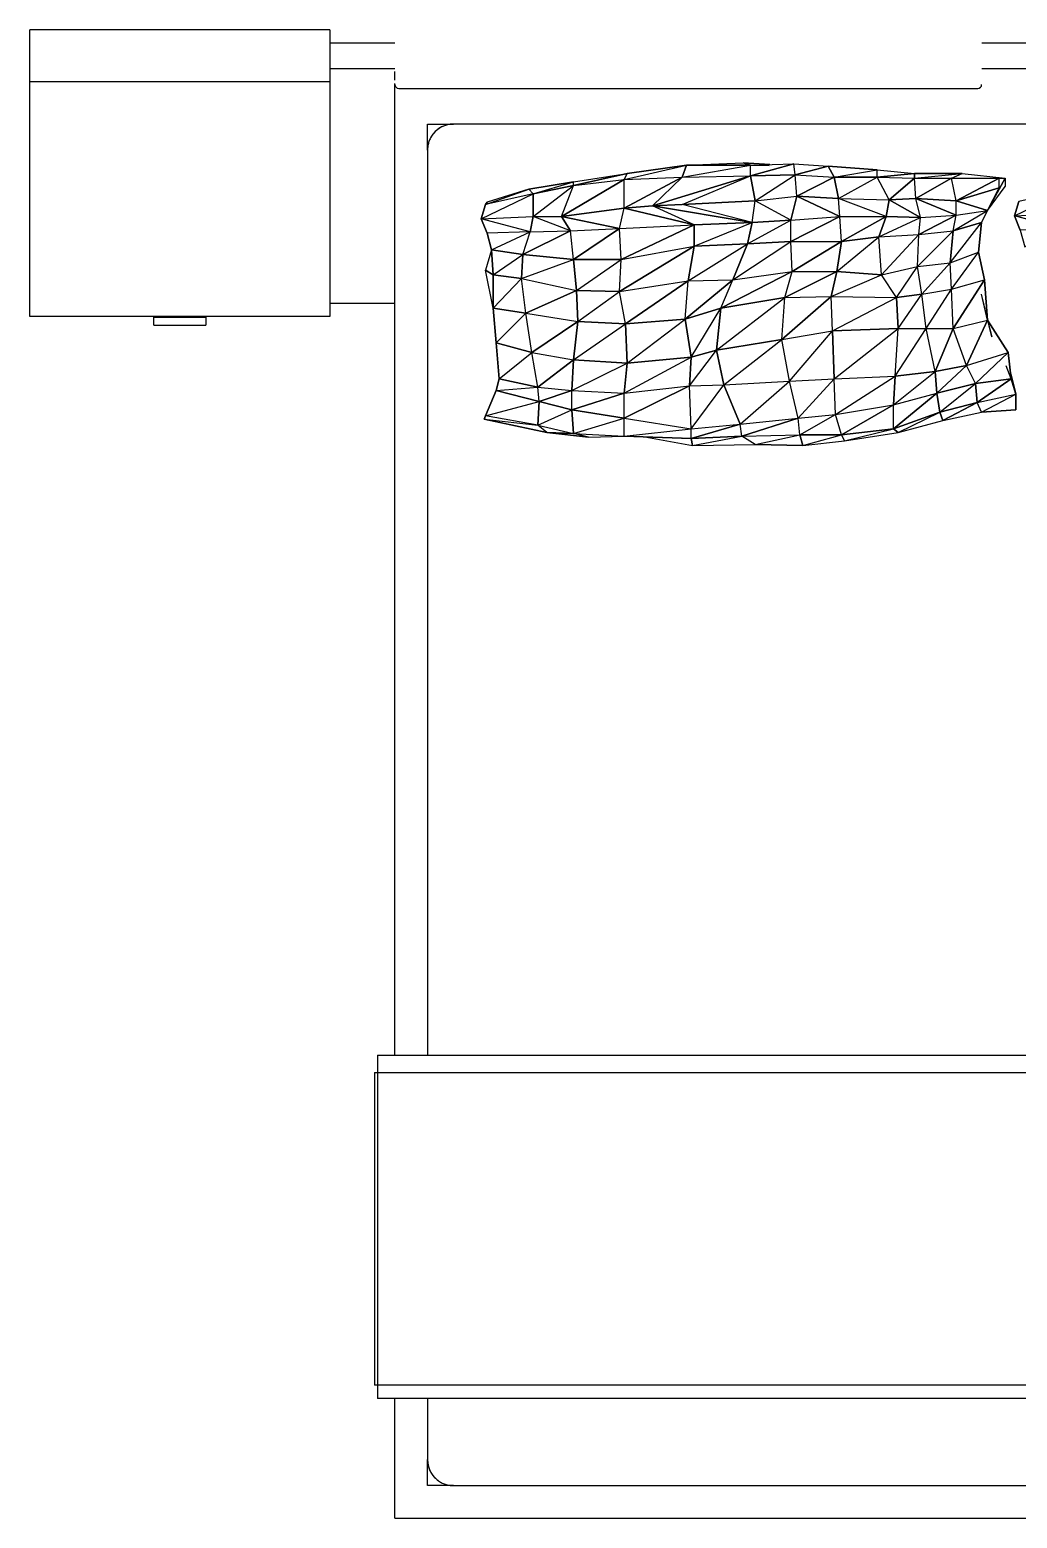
# Model space of a CAD drawing. Header units: metres. Extents: x -658 to -58, y -713 to -118.
# Drawn here: x -108.48 to -106.966, y -194.451 to -192.168 of the extents above; entities that cross this region are included whole.
import ezdxf

# ---------------------------------------------------------------- set-up
doc = ezdxf.new("R2010")
doc.units = ezdxf.units.M
doc.header["$LTSCALE"] = 100
doc.layers.add('plan', color=8, linetype='Continuous')

# ---------------------------------------------------------------- blocks, each defined once
blk = doc.blocks.new('Modern_Bed_13665 - Modern_Bed_13665-1077701-الدور الاول')
for p, q in [((-1.51, 0.7583), (-1.51, 0.8383)), ((-1.05, 0.8383), (-1.51, 0.8383)), ((-1.05, 0.8383), (-1.05, 0.7583)), ((-1.05, 0.8183), (-0.95, 0.8183)), ((-0.0497, 0.8183), (0.05, 0.8183)), ((-0.95, 0.7783), (-1.05, 0.7783)), ((0.05, 0.7783), (-0.0497, 0.7783)), ((-1.51, 0.3983), (-1.51, 0.7583)), ((-1.05, 0.7583), (-1.51, 0.7583)), ((-1.05, 0.7583), (-1.05, 0.3983)), ((-0.95, 0.7609), (-0.95, 0.7743)), ((-0.95, -0.7347), (-0.95, 0.756)), ((-0.944, 0.7483), (-0.056, 0.7483)), ((-0.9, 0.6537), (-0.9, 0.6937)), ((-0.9, 0.6937), (-0.86, 0.6937)), ((0.86, 0.6937), (-0.86, 0.6937)), ((-0.9, 0.6537), (-0.9, -0.7347)), ((-0.6761, 0.605), (-0.5939, 0.6178)), ((-0.6761, 0.5995), (-0.5939, 0.6178)), ((-0.5939, 0.6178), (-0.6761, 0.5995)), ((-0.5985, 0.6087), (-0.5025, 0.6307)), ((-0.5985, 0.6087), (-0.5939, 0.6178)), ((-0.5939, 0.6178), (-0.5025, 0.6307)), ((-0.5094, 0.6123), (-0.5025, 0.6307)), ((-0.5094, 0.6123), (-0.4043, 0.6307)), ((-0.5025, 0.6307), (-0.4157, 0.6343)), ((-0.5025, 0.6307), (-0.4043, 0.6307)), ((-0.4157, 0.6343), (-0.3748, 0.6315)), ((-0.4043, 0.6307), (-0.4157, 0.6343)), ((-0.4044, 0.6142), (-0.3381, 0.6325)), ((-0.4044, 0.6142), (-0.4043, 0.6307)), ((-0.4043, 0.6307), (-0.3381, 0.6325)), ((-0.4043, 0.6307), (-0.376, 0.6299)), ((-0.3381, 0.6325), (-0.2856, 0.6288)), ((-0.3359, 0.616), (-0.3381, 0.6325)), ((-0.3359, 0.616), (-0.2856, 0.6288)), ((-0.2856, 0.6288), (-0.3359, 0.616)), ((-0.2856, 0.6288), (-0.2102, 0.6233)), ((-0.2764, 0.6123), (-0.2856, 0.6288)), ((-0.2764, 0.6123), (-0.2102, 0.6233)), ((-0.2764, 0.6123), (-0.2102, 0.6233)), ((-0.2102, 0.6233), (-0.1531, 0.6178)), ((-0.2102, 0.6123), (-0.2102, 0.6233)), ((-0.2102, 0.6123), (-0.1531, 0.6178)), ((-0.1531, 0.6178), (-0.2102, 0.6123)), ((-0.1531, 0.6178), (-0.08, 0.6178)), ((-0.1531, 0.6105), (-0.1531, 0.6178)), ((-0.1531, 0.6105), (-0.08, 0.6178)), ((-0.096, 0.6105), (-0.08, 0.6178)), ((-0.08, 0.6178), (-0.0138, 0.6105)), ((-0.8109, 0.5702), (-0.7446, 0.594)), ((-0.7446, 0.594), (-0.8087, 0.5739)), ((-0.7446, 0.594), (-0.6761, 0.605)), ((-0.7378, 0.5867), (-0.7446, 0.594)), ((-0.7378, 0.5867), (-0.6761, 0.605)), ((-0.7378, 0.5867), (-0.6761, 0.605)), ((-0.7378, 0.5519), (-0.6761, 0.5995)), ((-0.7378, 0.5867), (-0.6761, 0.5995)), ((-0.6945, 0.5519), (-0.5985, 0.6087)), ((-0.6945, 0.5519), (-0.6761, 0.5995)), ((-0.6945, 0.5519), (-0.6761, 0.5995)), ((-0.6761, 0.5995), (-0.5985, 0.6087)), ((-0.6761, 0.5995), (-0.5985, 0.6087)), ((-0.6761, 0.5995), (-0.6761, 0.605)), ((-0.5985, 0.5647), (-0.5094, 0.6123)), ((-0.5985, 0.6087), (-0.5094, 0.6123)), ((-0.5985, 0.5647), (-0.5985, 0.6087)), ((-0.5551, 0.5684), (-0.4044, 0.6142)), ((-0.5551, 0.5684), (-0.5094, 0.6123)), ((-0.5094, 0.5702), (-0.4044, 0.6142)), ((-0.5094, 0.6123), (-0.4044, 0.6142)), ((-0.4044, 0.6142), (-0.3359, 0.616)), ((-0.3976, 0.5757), (-0.4044, 0.6142)), ((-0.3976, 0.5757), (-0.3359, 0.616)), ((-0.3336, 0.583), (-0.3359, 0.616)), ((-0.3359, 0.616), (-0.2764, 0.6123)), ((-0.3359, 0.616), (-0.2764, 0.6123)), ((-0.3336, 0.583), (-0.2764, 0.6123)), ((-0.2696, 0.5793), (-0.2764, 0.6123)), ((-0.2764, 0.6123), (-0.2102, 0.6123)), ((-0.2696, 0.5793), (-0.2102, 0.6123)), ((-0.192, 0.5775), (-0.2102, 0.6123)), ((-0.2102, 0.6123), (-0.1531, 0.6105)), ((-0.192, 0.5775), (-0.1531, 0.6105)), ((-0.1508, 0.5793), (-0.1531, 0.6105)), ((-0.1531, 0.6105), (-0.096, 0.6105)), ((-0.1508, 0.5793), (-0.096, 0.6105)), ((-0.096, 0.6105), (-0.0229, 0.6105)), ((-0.0892, 0.5757), (-0.096, 0.6105)), ((-0.0892, 0.5757), (-0.0229, 0.6105)), ((-0.0892, 0.5757), (-0.0229, 0.5958)), ((-0.0412, 0.561), (-0.0138, 0.6105)), ((-0.0412, 0.561), (-0.0137, 0.5976)), ((-0.0412, 0.561), (-0.0137, 0.5976)), ((-0.0412, 0.561), (-0.0229, 0.5958)), ((-0.0229, 0.5958), (-0.0229, 0.6105)), ((-0.0229, 0.6105), (-0.0138, 0.6105)), ((-0.0138, 0.6105), (-0.0137, 0.5976)), ((-0.8177, 0.5483), (-0.7378, 0.5867)), ((-0.7378, 0.5867), (-0.8109, 0.5702)), ((-0.8109, 0.5702), (-0.8087, 0.5739)), ((-0.7378, 0.5519), (-0.7378, 0.5867)), ((-0.5094, 0.5702), (-0.3976, 0.5757)), ((-0.4021, 0.5427), (-0.3976, 0.5757)), ((-0.4021, 0.5427), (-0.3976, 0.5757)), ((-0.3976, 0.5757), (-0.3336, 0.583)), ((-0.3427, 0.5464), (-0.3976, 0.5757)), ((-0.3427, 0.5464), (-0.3336, 0.583)), ((-0.2674, 0.5519), (-0.3336, 0.583)), ((-0.3336, 0.583), (-0.2696, 0.5793)), ((-0.2674, 0.5519), (-0.2696, 0.5793)), ((-0.1965, 0.5519), (-0.2696, 0.5793)), ((-0.2696, 0.5793), (-0.192, 0.5775)), ((-0.2674, 0.5519), (-0.2696, 0.5793)), ((-0.1965, 0.5519), (-0.192, 0.5775)), ((-0.192, 0.5775), (-0.1508, 0.5793)), ((-0.1508, 0.5793), (-0.192, 0.5775)), ((-0.144, 0.5501), (-0.192, 0.5775)), ((-0.144, 0.5501), (-0.1508, 0.5793)), ((-0.0892, 0.5538), (-0.1508, 0.5793)), ((-0.1508, 0.5793), (-0.0892, 0.5757)), ((-0.0892, 0.5538), (-0.0892, 0.5757)), ((-0.0412, 0.561), (-0.0892, 0.5757)), ((0.0002, 0.5528), (0.0801, 0.5912)), ((0.0002, 0.5528), (0.007, 0.5747)), ((-0.8177, 0.5483), (-0.8109, 0.5702)), ((-0.8177, 0.5483), (-0.7378, 0.5519)), ((-0.8086, 0.5263), (-0.8177, 0.5483)), ((-0.7424, 0.5281), (-0.8177, 0.5483)), ((-0.7424, 0.5281), (-0.7378, 0.5519)), ((-0.6807, 0.53), (-0.7378, 0.5519)), ((-0.7378, 0.5519), (-0.6945, 0.5519)), ((-0.6945, 0.5519), (-0.5985, 0.5647)), ((-0.6807, 0.53), (-0.6945, 0.5519)), ((-0.6054, 0.5336), (-0.6945, 0.5519)), ((-0.6054, 0.5336), (-0.5985, 0.5647)), ((-0.5985, 0.5647), (-0.5551, 0.5684)), ((-0.4912, 0.5391), (-0.5985, 0.5647)), ((-0.5551, 0.5684), (-0.5094, 0.5702)), ((-0.4912, 0.5391), (-0.5551, 0.5684)), ((-0.4021, 0.5427), (-0.5551, 0.5684)), ((-0.4021, 0.5427), (-0.5094, 0.5702)), ((-0.3427, 0.5135), (-0.2674, 0.5519)), ((-0.3427, 0.5464), (-0.2674, 0.5519)), ((-0.3427, 0.5464), (-0.2674, 0.5519)), ((-0.265, 0.5135), (-0.2674, 0.5519)), ((-0.2674, 0.5519), (-0.1965, 0.5519)), ((-0.265, 0.5135), (-0.1965, 0.5519)), ((-0.2079, 0.5208), (-0.1965, 0.5519)), ((-0.2079, 0.5208), (-0.144, 0.5501)), ((-0.1965, 0.5519), (-0.144, 0.5501)), ((-0.1463, 0.5244), (-0.0892, 0.5538)), ((-0.1463, 0.5244), (-0.144, 0.5501)), ((-0.144, 0.5501), (-0.0892, 0.5538)), ((-0.0937, 0.53), (-0.0412, 0.561)), ((-0.0937, 0.53), (-0.0892, 0.5538)), ((-0.0892, 0.5538), (-0.0412, 0.561)), ((-0.0892, 0.5538), (-0.0412, 0.561)), ((-0.0503, 0.5427), (-0.0412, 0.561)), ((0.0002, 0.5528), (0.0801, 0.5564)), ((0.0002, 0.5528), (0.0801, 0.5564)), ((0.0093, 0.5308), (0.0002, 0.5528)), ((0.0756, 0.5326), (0.0002, 0.5528)), ((-0.7424, 0.5281), (-0.8086, 0.5263)), ((-0.8017, 0.5007), (-0.8086, 0.5263)), ((-0.8017, 0.5007), (-0.7424, 0.5281)), ((-0.7538, 0.4934), (-0.6807, 0.53)), ((-0.7538, 0.4934), (-0.7424, 0.5281)), ((-0.7424, 0.5281), (-0.6807, 0.53)), ((-0.6807, 0.53), (-0.6054, 0.5336)), ((-0.6761, 0.486), (-0.6807, 0.53)), ((-0.6761, 0.486), (-0.6054, 0.5336)), ((-0.6054, 0.5336), (-0.4912, 0.5391)), ((-0.6054, 0.5336), (-0.4912, 0.5391)), ((-0.6031, 0.486), (-0.6054, 0.5336)), ((-0.6031, 0.486), (-0.6054, 0.5336)), ((-0.6031, 0.486), (-0.4912, 0.5391)), ((-0.4912, 0.5391), (-0.6031, 0.486)), ((-0.4912, 0.5061), (-0.4021, 0.5427)), ((-0.4912, 0.5391), (-0.4021, 0.5427)), ((-0.4912, 0.5061), (-0.4912, 0.5391)), ((-0.4912, 0.5391), (-0.4912, 0.5061)), ((-0.409, 0.5098), (-0.3427, 0.5464)), ((-0.409, 0.5098), (-0.4021, 0.5427)), ((-0.4021, 0.5427), (-0.3427, 0.5464)), ((-0.3427, 0.5135), (-0.3427, 0.5464)), ((-0.3427, 0.5135), (-0.3427, 0.5464)), ((-0.1486, 0.4751), (-0.0937, 0.53)), ((-0.1463, 0.5244), (-0.0937, 0.53)), ((-0.0983, 0.4806), (-0.0503, 0.5427)), ((-0.0983, 0.4806), (-0.0503, 0.5427)), ((-0.0983, 0.4806), (-0.0937, 0.53)), ((-0.0937, 0.53), (-0.0503, 0.5427)), ((-0.0549, 0.497), (-0.0503, 0.5427)), ((-0.6054, 0.4366), (-0.4912, 0.5061)), ((-0.4912, 0.5061), (-0.6054, 0.4366)), ((-0.6031, 0.486), (-0.4912, 0.5061)), ((-0.5004, 0.4531), (-0.409, 0.5098)), ((-0.5004, 0.4531), (-0.409, 0.5098)), ((-0.5004, 0.4531), (-0.4912, 0.5061)), ((-0.4912, 0.5061), (-0.5004, 0.4531)), ((-0.4912, 0.5061), (-0.409, 0.5098)), ((-0.4318, 0.4549), (-0.3427, 0.5135)), ((-0.4318, 0.4549), (-0.409, 0.5098)), ((-0.409, 0.5098), (-0.3427, 0.5135)), ((-0.3405, 0.4677), (-0.3427, 0.5135)), ((-0.3427, 0.5135), (-0.265, 0.5135)), ((-0.3405, 0.4677), (-0.265, 0.5135)), ((-0.272, 0.4677), (-0.2079, 0.5208)), ((-0.272, 0.4677), (-0.265, 0.5135)), ((-0.265, 0.5135), (-0.2079, 0.5208)), ((-0.2079, 0.5208), (-0.1463, 0.5244)), ((-0.2034, 0.4622), (-0.2079, 0.5208)), ((-0.2034, 0.4622), (-0.1463, 0.5244)), ((-0.1486, 0.4751), (-0.1463, 0.5244)), ((-0.8017, 0.5007), (-0.8108, 0.4695)), ((-0.8017, 0.5007), (-0.8108, 0.4695)), ((-0.7994, 0.4622), (-0.8017, 0.5007)), ((-0.8017, 0.5007), (-0.7538, 0.4934)), ((-0.7994, 0.4622), (-0.7538, 0.4934)), ((-0.756, 0.4568), (-0.7538, 0.4934)), ((-0.756, 0.4568), (-0.6761, 0.486)), ((-0.7538, 0.4934), (-0.6761, 0.486)), ((-0.6716, 0.4385), (-0.6761, 0.486)), ((-0.6761, 0.486), (-0.6031, 0.486)), ((-0.6716, 0.4385), (-0.6031, 0.486)), ((-0.6054, 0.4366), (-0.6031, 0.486)), ((-0.1486, 0.4751), (-0.0983, 0.4806)), ((-0.1417, 0.4329), (-0.0983, 0.4806)), ((-0.0983, 0.4806), (-0.1417, 0.4329)), ((-0.0983, 0.4806), (-0.0549, 0.497)), ((-0.0983, 0.4806), (-0.0549, 0.497)), ((-0.096, 0.4403), (-0.0983, 0.4806)), ((-0.096, 0.4403), (-0.0549, 0.497)), ((-0.096, 0.4403), (-0.0549, 0.497)), ((-0.0457, 0.4549), (-0.0549, 0.497)), ((-0.7994, 0.411), (-0.8108, 0.4695)), ((-0.7994, 0.4622), (-0.8108, 0.4695)), ((-0.7994, 0.411), (-0.7994, 0.4622)), ((-0.7994, 0.4622), (-0.756, 0.4568)), ((-0.7994, 0.411), (-0.756, 0.4568)), ((-0.7492, 0.4037), (-0.756, 0.4568)), ((-0.756, 0.4568), (-0.6716, 0.4385)), ((-0.4501, 0.411), (-0.3405, 0.4677)), ((-0.4318, 0.4549), (-0.3405, 0.4677)), ((-0.3519, 0.4274), (-0.3405, 0.4677)), ((-0.3519, 0.4274), (-0.272, 0.4677)), ((-0.3405, 0.4677), (-0.272, 0.4677)), ((-0.281, 0.4293), (-0.272, 0.4677)), ((-0.281, 0.4293), (-0.2034, 0.4622)), ((-0.272, 0.4677), (-0.2034, 0.4622)), ((-0.2034, 0.4622), (-0.1486, 0.4751)), ((-0.1806, 0.4274), (-0.2034, 0.4622)), ((-0.1806, 0.4274), (-0.1486, 0.4751)), ((-0.1417, 0.4329), (-0.1486, 0.4751)), ((-0.7492, 0.4037), (-0.6716, 0.4385)), ((-0.6693, 0.3908), (-0.6716, 0.4385)), ((-0.6716, 0.4385), (-0.6054, 0.4366)), ((-0.6693, 0.3908), (-0.6054, 0.4366)), ((-0.6693, 0.3908), (-0.6054, 0.4366)), ((-0.6054, 0.4366), (-0.5004, 0.4531)), ((-0.5962, 0.3872), (-0.6054, 0.4366)), ((-0.5962, 0.3872), (-0.5004, 0.4531)), ((-0.5004, 0.4531), (-0.5962, 0.3872)), ((-0.5048, 0.3945), (-0.4318, 0.4549)), ((-0.4318, 0.4549), (-0.5048, 0.3945)), ((-0.5048, 0.3945), (-0.5004, 0.4531)), ((-0.5004, 0.4531), (-0.4318, 0.4549)), ((-0.4501, 0.411), (-0.4318, 0.4549)), ((-0.1417, 0.4329), (-0.096, 0.4403)), ((-0.1417, 0.4329), (-0.096, 0.4403)), ((-0.1349, 0.3799), (-0.096, 0.4403)), ((-0.096, 0.4403), (-0.0457, 0.4549)), ((-0.0937, 0.3799), (-0.096, 0.4403)), ((-0.0937, 0.3799), (-0.0457, 0.4549)), ((-0.0457, 0.4549), (-0.0937, 0.3799)), ((-0.0411, 0.3927), (-0.0457, 0.4549)), ((-0.95, 0.4183), (-1.05, 0.4183)), ((-0.7948, 0.3579), (-0.7994, 0.411)), ((-0.7994, 0.411), (-0.7492, 0.4037)), ((-0.5048, 0.3945), (-0.4501, 0.411)), ((-0.4957, 0.3359), (-0.4501, 0.411)), ((-0.4569, 0.3469), (-0.3519, 0.4274)), ((-0.4569, 0.3469), (-0.4501, 0.411)), ((-0.4501, 0.411), (-0.3519, 0.4274)), ((-0.3563, 0.3634), (-0.281, 0.4293)), ((-0.3563, 0.3634), (-0.3519, 0.4274)), ((-0.3519, 0.4274), (-0.281, 0.4293)), ((-0.2787, 0.3762), (-0.281, 0.4293)), ((-0.281, 0.4293), (-0.1806, 0.4274)), ((-0.2787, 0.3762), (-0.1806, 0.4274)), ((-0.1806, 0.4274), (-0.1417, 0.4329)), ((-0.1417, 0.4329), (-0.1806, 0.4274)), ((-0.1782, 0.3799), (-0.1806, 0.4274)), ((-0.1806, 0.4274), (-0.1782, 0.3799)), ((-0.1782, 0.3799), (-0.1417, 0.4329)), ((-0.1782, 0.3799), (-0.1417, 0.4329)), ((-0.1349, 0.3799), (-0.1417, 0.4329)), ((-0.1349, 0.3799), (-0.1417, 0.4329)), ((-0.0411, 0.3927), (-0.0503, 0.4329)), ((-0.0343, 0.3671), (-0.0503, 0.4329)), ((-1.05, 0.3983), (-1.51, 0.3983)), ((-1.32, 0.3969), (-1.32, 0.3983)), ((-1.32, 0.3877), (-1.32, 0.3969)), ((-1.24, 0.3969), (-1.32, 0.3969)), ((-1.24, 0.3983), (-1.24, 0.3969)), ((-1.24, 0.3969), (-1.24, 0.3877)), ((-0.7948, 0.3579), (-0.7492, 0.4037)), ((-0.7401, 0.3433), (-0.7492, 0.4037)), ((-0.7492, 0.4037), (-0.6693, 0.3908)), ((-0.7401, 0.3433), (-0.6693, 0.3908)), ((-0.6761, 0.3322), (-0.6693, 0.3908)), ((-0.6693, 0.3908), (-0.5962, 0.3872)), ((-0.5962, 0.3872), (-0.6693, 0.3908)), ((-0.5962, 0.3872), (-0.5048, 0.3945)), ((-0.5048, 0.3945), (-0.5962, 0.3872)), ((-0.5939, 0.3268), (-0.5048, 0.3945)), ((-0.4957, 0.3359), (-0.5048, 0.3945)), ((-0.0937, 0.3799), (-0.0411, 0.3927)), ((-0.0732, 0.3231), (-0.0411, 0.3927)), ((-0.0411, 0.3927), (-0.0732, 0.3231)), ((-0.0414, 0.3965), (-0.0401, 0.3911)), ((-0.0092, 0.3433), (-0.0411, 0.3927)), ((-0.0411, 0.3927), (-0.0343, 0.3671)), ((-1.32, 0.3849), (-1.32, 0.3877)), ((-1.32, 0.3849), (-1.24, 0.3849)), ((-1.24, 0.3877), (-1.24, 0.3849)), ((-0.6761, 0.3322), (-0.5962, 0.3872)), ((-0.6761, 0.3322), (-0.5962, 0.3872)), ((-0.5939, 0.3268), (-0.5962, 0.3872)), ((-0.3563, 0.3634), (-0.2787, 0.3762)), ((-0.3449, 0.2993), (-0.2787, 0.3762)), ((-0.2787, 0.3762), (-0.1782, 0.3799)), ((-0.2764, 0.303), (-0.2787, 0.3762)), ((-0.2764, 0.303), (-0.1782, 0.3799)), ((-0.2764, 0.303), (-0.1782, 0.3799)), ((-0.1828, 0.3067), (-0.1782, 0.3799)), ((-0.1828, 0.3067), (-0.1349, 0.3799)), ((-0.1828, 0.3067), (-0.1782, 0.3799)), ((-0.1782, 0.3799), (-0.1349, 0.3799)), ((-0.1211, 0.3139), (-0.1349, 0.3799)), ((-0.1349, 0.3799), (-0.0937, 0.3799)), ((-0.1211, 0.3139), (-0.0937, 0.3799)), ((-0.0732, 0.3231), (-0.0937, 0.3799)), ((-0.7902, 0.303), (-0.7948, 0.3579)), ((-0.7948, 0.3579), (-0.7401, 0.3433)), ((-0.7401, 0.3433), (-0.7948, 0.3579)), ((-0.7948, 0.3579), (-0.7902, 0.303)), ((-0.7902, 0.303), (-0.7401, 0.3433)), ((-0.7902, 0.303), (-0.7401, 0.3433)), ((-0.7309, 0.2902), (-0.7401, 0.3433)), ((-0.7401, 0.3433), (-0.6761, 0.3322)), ((-0.498, 0.292), (-0.4569, 0.3469)), ((-0.4957, 0.3359), (-0.4569, 0.3469)), ((-0.4569, 0.3469), (-0.3563, 0.3634)), ((-0.4454, 0.2938), (-0.4569, 0.3469)), ((-0.4454, 0.2938), (-0.3563, 0.3634)), ((-0.3449, 0.2993), (-0.3563, 0.3634)), ((-0.0732, 0.3231), (-0.0092, 0.3433)), ((-0.0594, 0.2956), (-0.0092, 0.3433)), ((-0.0046, 0.303), (-0.0092, 0.3433)), ((-0.7309, 0.2902), (-0.6761, 0.3322)), ((-0.6784, 0.2847), (-0.6761, 0.3322)), ((-0.6784, 0.2847), (-0.5939, 0.3268)), ((-0.6761, 0.3322), (-0.5939, 0.3268)), ((-0.5985, 0.281), (-0.4957, 0.3359)), ((-0.5985, 0.281), (-0.5939, 0.3268)), ((-0.5939, 0.3268), (-0.4957, 0.3359)), ((-0.498, 0.292), (-0.4957, 0.3359)), ((-0.1211, 0.3139), (-0.0732, 0.3231)), ((-0.1188, 0.281), (-0.0732, 0.3231)), ((-0.0594, 0.2956), (-0.0732, 0.3231)), ((-0.0046, 0.303), (-0.0122, 0.3225)), ((-0.7948, 0.2847), (-0.7902, 0.303)), ((-0.7902, 0.303), (-0.7309, 0.2902)), ((-0.4454, 0.2938), (-0.3449, 0.2993)), ((-0.4203, 0.2335), (-0.3449, 0.2993)), ((-0.4203, 0.2335), (-0.3449, 0.2993)), ((-0.3449, 0.2993), (-0.2764, 0.303)), ((-0.3312, 0.2426), (-0.3449, 0.2993)), ((-0.3312, 0.2426), (-0.2764, 0.303)), ((-0.2764, 0.303), (-0.1828, 0.3067)), ((-0.2741, 0.2481), (-0.2764, 0.303)), ((-0.2741, 0.2481), (-0.1828, 0.3067)), ((-0.2741, 0.2481), (-0.1828, 0.3067)), ((-0.185, 0.2627), (-0.1211, 0.3139)), ((-0.185, 0.2627), (-0.1828, 0.3067)), ((-0.1828, 0.3067), (-0.1211, 0.3139)), ((-0.1188, 0.281), (-0.1211, 0.3139)), ((-0.0594, 0.2956), (-0.0046, 0.303)), ((-0.0046, 0.303), (-0.0594, 0.2956)), ((-0.0571, 0.2664), (-0.0046, 0.303)), ((-0.0046, 0.3085), (-0.0054, 0.3103)), ((0.0022, 0.2792), (-0.0046, 0.3085)), ((-0.0046, 0.303), (-0.0046, 0.3085)), ((-0.0046, 0.3085), (0.0022, 0.2792)), ((0.0022, 0.2792), (-0.0046, 0.303)), ((-0.8108, 0.2463), (-0.7948, 0.2847)), ((-0.7948, 0.2847), (-0.7309, 0.2902)), ((-0.7948, 0.2847), (-0.7286, 0.2682)), ((-0.7286, 0.2682), (-0.7309, 0.2902)), ((-0.7309, 0.2902), (-0.6784, 0.2847)), ((-0.7286, 0.2682), (-0.6784, 0.2847)), ((-0.6784, 0.2554), (-0.6784, 0.2847)), ((-0.6784, 0.2847), (-0.5985, 0.281)), ((-0.6784, 0.2554), (-0.5985, 0.281)), ((-0.5985, 0.2426), (-0.498, 0.292)), ((-0.5985, 0.281), (-0.498, 0.292)), ((-0.5985, 0.281), (-0.498, 0.292)), ((-0.5985, 0.2426), (-0.5985, 0.281)), ((-0.5985, 0.2426), (-0.5985, 0.281)), ((-0.498, 0.292), (-0.4454, 0.2938)), ((-0.4957, 0.2261), (-0.498, 0.292)), ((-0.4957, 0.2261), (-0.4454, 0.2938)), ((-0.4957, 0.2261), (-0.4454, 0.2938)), ((-0.4203, 0.2335), (-0.4454, 0.2938)), ((-0.4454, 0.2938), (-0.4203, 0.2335)), ((-0.185, 0.2261), (-0.1188, 0.281)), ((-0.185, 0.2627), (-0.1188, 0.281)), ((-0.1188, 0.281), (-0.0594, 0.2956)), ((-0.1142, 0.2518), (-0.1188, 0.281)), ((-0.1188, 0.281), (-0.1142, 0.2518)), ((-0.1142, 0.2518), (-0.0594, 0.2956)), ((-0.0571, 0.2664), (-0.0594, 0.2956)), ((-0.0571, 0.2664), (0.0022, 0.2792)), ((-0.0503, 0.2518), (0.0022, 0.2792)), ((0.0022, 0.2554), (0.0022, 0.2792)), ((-0.8108, 0.2463), (-0.7286, 0.2682)), ((-0.7309, 0.2316), (-0.7286, 0.2682)), ((-0.7309, 0.2316), (-0.6784, 0.2554)), ((-0.7309, 0.2316), (-0.6784, 0.2554)), ((-0.7286, 0.2682), (-0.6784, 0.2554)), ((-0.676, 0.2188), (-0.6784, 0.2554)), ((-0.6784, 0.2554), (-0.5985, 0.2426)), ((-0.5985, 0.2426), (-0.6784, 0.2554)), ((-0.6784, 0.2554), (-0.676, 0.2188)), ((-0.2741, 0.2481), (-0.185, 0.2627)), ((-0.2649, 0.217), (-0.185, 0.2627)), ((-0.185, 0.2261), (-0.185, 0.2627)), ((-0.185, 0.2261), (-0.1142, 0.2518)), ((-0.1142, 0.2518), (-0.185, 0.2261)), ((-0.1782, 0.2206), (-0.1142, 0.2518)), ((-0.1142, 0.2518), (-0.0571, 0.2664)), ((-0.1096, 0.2389), (-0.1142, 0.2518)), ((-0.1096, 0.2389), (-0.0571, 0.2664)), ((-0.1096, 0.2389), (-0.0503, 0.2518)), ((-0.0503, 0.2518), (-0.0571, 0.2664)), ((-0.0503, 0.2518), (-0.0571, 0.2664)), ((-0.0503, 0.2518), (0.0022, 0.2554)), ((-0.813, 0.2407), (-0.8108, 0.2463)), ((-0.813, 0.2407), (-0.7172, 0.2206)), ((-0.813, 0.2407), (-0.7309, 0.2316)), ((-0.7172, 0.2206), (-0.813, 0.2407)), ((-0.7309, 0.2316), (-0.8108, 0.2463)), ((-0.7172, 0.2206), (-0.7309, 0.2316)), ((-0.7309, 0.2316), (-0.676, 0.2188)), ((-0.7309, 0.2316), (-0.676, 0.2188)), ((-0.676, 0.2188), (-0.5985, 0.2426)), ((-0.676, 0.2188), (-0.5985, 0.2426)), ((-0.5984, 0.2151), (-0.5985, 0.2426)), ((-0.5985, 0.2426), (-0.4957, 0.2261)), ((-0.4957, 0.2115), (-0.4203, 0.2335)), ((-0.4957, 0.2261), (-0.4203, 0.2335)), ((-0.4203, 0.2335), (-0.3312, 0.2426)), ((-0.418, 0.2151), (-0.4203, 0.2335)), ((-0.418, 0.2151), (-0.3312, 0.2426)), ((-0.3312, 0.2426), (-0.2741, 0.2481)), ((-0.329, 0.217), (-0.3312, 0.2426)), ((-0.329, 0.217), (-0.2741, 0.2481)), ((-0.2649, 0.217), (-0.2741, 0.2481)), ((-0.1782, 0.2206), (-0.1096, 0.2389)), ((-0.7172, 0.2206), (-0.6532, 0.2133)), ((-0.7172, 0.2206), (-0.676, 0.2188)), ((-0.676, 0.2188), (-0.7172, 0.2206)), ((-0.6532, 0.2133), (-0.676, 0.2188)), ((-0.676, 0.2188), (-0.5984, 0.2151)), ((-0.6532, 0.2133), (-0.676, 0.2188)), ((-0.6532, 0.2133), (-0.5984, 0.2151)), ((-0.6532, 0.2133), (-0.5984, 0.2151)), ((-0.5984, 0.2151), (-0.4957, 0.2261)), ((-0.5984, 0.2151), (-0.4957, 0.2115)), ((-0.4957, 0.2115), (-0.5984, 0.2151)), ((-0.5664, 0.214), (-0.4933, 0.2005)), ((-0.5664, 0.214), (-0.4933, 0.2005)), ((-0.5082, 0.2123), (-0.4957, 0.2115)), ((-0.4957, 0.2115), (-0.4957, 0.2261)), ((-0.4957, 0.2115), (-0.4957, 0.2261)), ((-0.4957, 0.2115), (-0.418, 0.2151)), ((-0.418, 0.2151), (-0.4957, 0.2115)), ((-0.4933, 0.2005), (-0.4957, 0.2114)), ((-0.4933, 0.2005), (-0.418, 0.2151)), ((-0.4933, 0.2005), (-0.418, 0.2151)), ((-0.418, 0.2151), (-0.329, 0.217)), ((-0.3975, 0.2023), (-0.418, 0.2151)), ((-0.3975, 0.2023), (-0.329, 0.217)), ((-0.3244, 0.2005), (-0.329, 0.217)), ((-0.329, 0.217), (-0.2649, 0.217)), ((-0.3244, 0.2005), (-0.2649, 0.217)), ((-0.3244, 0.2005), (-0.2649, 0.217)), ((-0.3244, 0.2005), (-0.2604, 0.2078)), ((-0.2649, 0.217), (-0.185, 0.2261)), ((-0.2604, 0.2078), (-0.2649, 0.217)), ((-0.2604, 0.2078), (-0.185, 0.2261)), ((-0.2604, 0.2078), (-0.1782, 0.2206)), ((-0.1782, 0.2206), (-0.185, 0.2261)), ((-0.4933, 0.2005), (-0.3975, 0.2023)), ((-0.3975, 0.2023), (-0.3244, 0.2005)), ((-0.9765, -0.7347), (-0.9765, -1.2613)), ((-0.9765, -0.7347), (-0.9578, -0.7347)), ((-0.9578, -0.7347), (-0.9447, -0.7347)), ((-0.9447, -0.7347), (-0.9208, -0.7347)), ((-0.9208, -0.7347), (-0.9114, -0.7347)), ((-0.9114, -0.7347), (-0.8839, -0.7347)), ((-0.8839, -0.7347), (0.8771, -0.7347)), ((-0.9815, -0.7614), (-0.9815, -1.241)), ((-0.9815, -0.7614), (-0.9628, -0.7614)), ((-0.9628, -0.7614), (-0.9501, -0.7614)), ((-0.9501, -0.7614), (-0.9263, -0.7614)), ((-0.9263, -0.7614), (-0.9166, -0.7614)), ((-0.9166, -0.7614), (-0.8891, -0.7614)), ((-0.8891, -0.7614), (0.884, -0.7614)), ((-0.9628, -1.241), (-0.9815, -1.241)), ((-0.9501, -1.241), (-0.9628, -1.241)), ((-0.9263, -1.241), (-0.9501, -1.241)), ((-0.9166, -1.241), (-0.9263, -1.241)), ((-0.8891, -1.241), (-0.9166, -1.241)), ((0.884, -1.241), (-0.8891, -1.241)), ((-0.9578, -1.2613), (-0.9765, -1.2613)), ((-0.9447, -1.2613), (-0.9578, -1.2613)), ((-0.95, -1.4451), (-0.95, -1.2613)), ((-0.9208, -1.2613), (-0.9447, -1.2613)), ((-0.9114, -1.2613), (-0.9208, -1.2613)), ((-0.8839, -1.2613), (-0.9114, -1.2613)), ((-0.9, -1.2613), (-0.9, -1.3551)), ((0.8771, -1.2613), (-0.8839, -1.2613)), ((-0.9, -1.3951), (-0.9, -1.3551)), ((-0.86, -1.3951), (-0.9, -1.3951)), ((-0.86, -1.3951), (0.86, -1.3951)), ((-0.95, -1.4451), (0.95, -1.4451))]:
    blk.add_line(p, q)
at = {"flags": 128}
for points in [[(-0.86, 0.6937), (-0.8616, 0.6936), (-0.8632, 0.6935), (-0.8648, 0.6934), (-0.8664, 0.6932), (-0.8679, 0.6929), (-0.8695, 0.6925), (-0.8711, 0.6921), (-0.8726, 0.6916), (-0.8741, 0.6911), (-0.8756, 0.6905), (-0.877, 0.6899), (-0.8785, 0.6892), (-0.8799, 0.6884), (-0.8812, 0.6876), (-0.8826, 0.6867), (-0.8839, 0.6858), (-0.8852, 0.6848), (-0.8864, 0.6837), (-0.8876, 0.6827), (-0.8887, 0.6815), (-0.8898, 0.6804), (-0.8908, 0.6792), (-0.8918, 0.6779), (-0.8928, 0.6766), (-0.8937, 0.6753), (-0.8945, 0.6739), (-0.8953, 0.6725), (-0.896, 0.6711), (-0.8967, 0.6696), (-0.8973, 0.6682), (-0.8978, 0.6667), (-0.8983, 0.6651), (-0.8987, 0.6636), (-0.8991, 0.662), (-0.8994, 0.6605), (-0.8997, 0.6589), (-0.8998, 0.6573), (-0.8999, 0.6557), (-0.9, 0.6541), (-0.9, 0.6537)], [(-0.7378, 0.5519), (-0.6761, 0.5995), (-0.6761, 0.605), (-0.5939, 0.6178)], [(-0.5025, 0.6307), (-0.5939, 0.6178), (-0.5985, 0.6087), (-0.6945, 0.5519)], [(-0.5985, 0.6087), (-0.5025, 0.6307), (-0.4157, 0.6343)], [(-0.5985, 0.6087), (-0.5094, 0.6123), (-0.4043, 0.6307)], [(-0.3381, 0.6325), (-0.4044, 0.6142), (-0.5551, 0.5684)], [(-0.4043, 0.6307), (-0.5025, 0.6307), (-0.5094, 0.6123)], [(-0.3748, 0.6315), (-0.4157, 0.6343), (-0.4043, 0.6307)], [(-0.4044, 0.6142), (-0.4043, 0.6307), (-0.3381, 0.6325)], [(-0.3359, 0.616), (-0.3381, 0.6325), (-0.2856, 0.6288)], [(-0.2102, 0.6233), (-0.2856, 0.6288), (-0.2764, 0.6123)], [(-0.2102, 0.6123), (-0.2102, 0.6233), (-0.1531, 0.6178)], [(-0.192, 0.5775), (-0.2102, 0.6123), (-0.1531, 0.6105), (-0.08, 0.6178), (-0.0138, 0.6105), (-0.0412, 0.561)], [(-0.096, 0.6105), (-0.08, 0.6178), (-0.1531, 0.6178), (-0.1531, 0.6105)], [(-0.6761, 0.605), (-0.7446, 0.594), (-0.7378, 0.5867)], [(-0.6761, 0.5995), (-0.7378, 0.5867), (-0.7378, 0.5519)], [(-0.5094, 0.6123), (-0.5985, 0.5647), (-0.4912, 0.5391)], [(-0.4912, 0.5391), (-0.5551, 0.5684), (-0.5985, 0.5647), (-0.5985, 0.6087)], [(-0.5551, 0.5684), (-0.5094, 0.6123), (-0.4044, 0.6142)], [(-0.3976, 0.5757), (-0.5094, 0.5702), (-0.4044, 0.6142)], [(-0.4912, 0.5061), (-0.4021, 0.5427), (-0.409, 0.5098), (-0.3427, 0.5464), (-0.3976, 0.5757), (-0.3359, 0.616)], [(-0.3359, 0.616), (-0.4044, 0.6142), (-0.3976, 0.5757)], [(-0.2696, 0.5793), (-0.3336, 0.583), (-0.3359, 0.616)], [(-0.2764, 0.6123), (-0.3336, 0.583), (-0.2674, 0.5519)], [(-0.2102, 0.6123), (-0.2764, 0.6123), (-0.2696, 0.5793), (-0.192, 0.5775), (-0.1965, 0.5519)], [(-0.1965, 0.5519), (-0.2696, 0.5793), (-0.2102, 0.6123)], [(-0.1531, 0.6105), (-0.192, 0.5775), (-0.144, 0.5501), (-0.1965, 0.5519), (-0.2079, 0.5208)], [(-0.1508, 0.5793), (-0.1531, 0.6105), (-0.096, 0.6105), (-0.1508, 0.5793)], [(-0.0229, 0.5958), (-0.0229, 0.6105), (-0.0892, 0.5757), (-0.0412, 0.561), (-0.0503, 0.5427), (-0.0937, 0.53), (-0.0983, 0.4806)], [(-0.0892, 0.5757), (-0.096, 0.6105), (-0.0229, 0.6105), (-0.0138, 0.6105), (-0.0138, 0.5976)], [(-0.0412, 0.561), (-0.0229, 0.5958), (-0.0892, 0.5757)], [(0.1419, 0.6095), (0.0733, 0.5985), (0.0801, 0.5912), (0.007, 0.5747), (0.0002, 0.5528), (0.0801, 0.5912)], [(-0.6784, 0.2554), (-0.6784, 0.2847), (-0.5985, 0.281), (-0.4957, 0.3359), (-0.4501, 0.411), (-0.4569, 0.3469), (-0.3519, 0.4274), (-0.3405, 0.4677), (-0.272, 0.4677), (-0.2079, 0.5208), (-0.144, 0.5501), (-0.1508, 0.5793)], [(-0.1508, 0.5793), (-0.0892, 0.5538), (-0.1463, 0.5244), (-0.2034, 0.4622), (-0.272, 0.4677), (-0.281, 0.4293), (-0.3563, 0.3634), (-0.4569, 0.3469), (-0.4957, 0.3359)], [(-0.3976, 0.5757), (-0.3336, 0.583), (-0.3427, 0.5464), (-0.4021, 0.5427), (-0.4912, 0.5391)], [(-0.1463, 0.5244), (-0.144, 0.5501), (-0.0892, 0.5538), (-0.0892, 0.5757), (-0.1508, 0.5793)], [(-0.8177, 0.5483), (-0.7378, 0.5519), (-0.7424, 0.5281), (-0.8086, 0.5263), (-0.8017, 0.5007), (-0.7424, 0.5281), (-0.8177, 0.5483), (-0.8086, 0.5263)], [(-0.7378, 0.5519), (-0.6945, 0.5519), (-0.6807, 0.53), (-0.7538, 0.4934), (-0.8017, 0.5007)], [(-0.6945, 0.5519), (-0.6054, 0.5336), (-0.6761, 0.486), (-0.7538, 0.4934)], [(-0.7424, 0.5281), (-0.6807, 0.53), (-0.7378, 0.5519)], [(-0.6761, 0.486), (-0.6807, 0.53), (-0.6054, 0.5336), (-0.5985, 0.5647), (-0.6945, 0.5519)], [(-0.5551, 0.5684), (-0.4021, 0.5427), (-0.5094, 0.5702), (-0.5551, 0.5684)], [(-0.2674, 0.5519), (-0.3427, 0.5135), (-0.409, 0.5098), (-0.4912, 0.5061)], [(-0.1965, 0.5519), (-0.265, 0.5135), (-0.3405, 0.4677)], [(-0.265, 0.5135), (-0.2674, 0.5519), (-0.1965, 0.5519)], [(-0.1806, 0.4274), (-0.2034, 0.4622), (-0.1486, 0.4751), (-0.0937, 0.53), (-0.0412, 0.561)], [(-0.1463, 0.5244), (-0.0937, 0.53), (-0.0892, 0.5538)], [(0.0801, 0.5564), (0.0756, 0.5326), (0.0093, 0.5308), (0.0162, 0.5051), (0.0756, 0.5326), (0.0002, 0.5528), (0.0093, 0.5308)], [(-0.8017, 0.5007), (-0.7994, 0.4622), (-0.7538, 0.4934), (-0.7424, 0.5281)], [(-0.0503, 0.5427), (-0.0549, 0.497), (-0.0457, 0.4549), (-0.0411, 0.3927), (-0.0092, 0.3433), (-0.0046, 0.303)], [(-0.6054, 0.4366), (-0.6031, 0.486), (-0.4912, 0.5061)], [(-0.409, 0.5098), (-0.4318, 0.4549), (-0.3427, 0.5135)], [(-0.3405, 0.4677), (-0.3427, 0.5135), (-0.265, 0.5135)], [(-0.2079, 0.5208), (-0.265, 0.5135), (-0.272, 0.4677)], [(-0.2034, 0.4622), (-0.2079, 0.5208), (-0.1463, 0.5244)], [(-0.1806, 0.4274), (-0.1486, 0.4751), (-0.1463, 0.5244)], [(-0.7538, 0.4934), (-0.756, 0.4568), (-0.7994, 0.4622), (-0.7994, 0.411), (-0.756, 0.4568), (-0.6761, 0.486)], [(-0.7994, 0.411), (-0.7948, 0.3579), (-0.7492, 0.4037), (-0.756, 0.4568), (-0.6716, 0.4385), (-0.6031, 0.486)], [(-0.6031, 0.486), (-0.6761, 0.486), (-0.6716, 0.4385)], [(-0.1782, 0.3799), (-0.1349, 0.3799), (-0.096, 0.4403), (-0.0983, 0.4806)], [(-0.1417, 0.4329), (-0.1486, 0.4751), (-0.0983, 0.4806)], [(-0.7994, 0.411), (-0.8108, 0.4695), (-0.7994, 0.4622)], [(-0.272, 0.4677), (-0.3519, 0.4274), (-0.4501, 0.411), (-0.5048, 0.3945)], [(-0.5048, 0.3945), (-0.5004, 0.4531), (-0.4318, 0.4549), (-0.3405, 0.4677)], [(-0.3405, 0.4677), (-0.4501, 0.411), (-0.4318, 0.4549)], [(-0.4454, 0.2938), (-0.3563, 0.3634), (-0.3519, 0.4274), (-0.281, 0.4293), (-0.2034, 0.4622)], [(-0.6716, 0.4385), (-0.7492, 0.4037), (-0.7994, 0.411)], [(-0.6054, 0.4366), (-0.6716, 0.4385), (-0.6693, 0.3908), (-0.7401, 0.3433)], [(-0.5962, 0.3872), (-0.6054, 0.4366), (-0.5004, 0.4531)], [(-0.1349, 0.3799), (-0.0937, 0.3799), (-0.096, 0.4403), (-0.0457, 0.4549)], [(-0.4957, 0.2261), (-0.498, 0.292), (-0.4454, 0.2938), (-0.3449, 0.2993), (-0.2787, 0.3762), (-0.281, 0.4293), (-0.1806, 0.4274)], [(-0.3449, 0.2993), (-0.3563, 0.3634), (-0.2787, 0.3762), (-0.1806, 0.4274)], [(-0.7401, 0.3433), (-0.7492, 0.4037), (-0.6693, 0.3908)], [(-0.7309, 0.2902), (-0.6784, 0.2847), (-0.5939, 0.3268), (-0.5048, 0.3945)], [(-0.6693, 0.3908), (-0.6761, 0.3322), (-0.7309, 0.2902)], [(-0.5048, 0.3945), (-0.4957, 0.3359), (-0.5939, 0.3268)], [(-0.2604, 0.2078), (-0.185, 0.2261), (-0.185, 0.2627), (-0.1188, 0.281), (-0.0732, 0.3231), (-0.0937, 0.3799), (-0.0411, 0.3927)], [(-0.5962, 0.3872), (-0.5939, 0.3268), (-0.6761, 0.3322)], [(-0.1782, 0.3799), (-0.2787, 0.3762), (-0.2764, 0.303), (-0.3312, 0.2426)], [(-0.2741, 0.2481), (-0.2764, 0.303), (-0.1828, 0.3067), (-0.1349, 0.3799)], [(-0.2649, 0.217), (-0.2741, 0.2481), (-0.185, 0.2627), (-0.1211, 0.3139), (-0.1349, 0.3799)], [(-0.0937, 0.3799), (-0.1211, 0.3139), (-0.1828, 0.3067)], [(-0.7309, 0.2902), (-0.7401, 0.3433), (-0.6761, 0.3322)], [(-0.498, 0.292), (-0.4569, 0.3469), (-0.4454, 0.2938)], [(-0.1782, 0.2206), (-0.1142, 0.2518), (-0.0594, 0.2956), (-0.0732, 0.3231), (-0.0092, 0.3433)], [(-0.0092, 0.3433), (-0.0594, 0.2956), (-0.1188, 0.281)], [(-0.6761, 0.3322), (-0.6784, 0.2847), (-0.7286, 0.2682), (-0.7948, 0.2847), (-0.8108, 0.2463), (-0.7286, 0.2682), (-0.7309, 0.2902)], [(-0.5939, 0.3268), (-0.5985, 0.281), (-0.6784, 0.2554)], [(-0.4957, 0.3359), (-0.498, 0.292), (-0.5985, 0.2426)], [(-0.0732, 0.3231), (-0.1211, 0.3139), (-0.1188, 0.281), (-0.185, 0.2261), (-0.2649, 0.217), (-0.2604, 0.2078), (-0.1782, 0.2206)], [(-0.3312, 0.2426), (-0.3449, 0.2993), (-0.2764, 0.303)], [(-0.1828, 0.3067), (-0.185, 0.2627), (-0.2649, 0.217), (-0.329, 0.217)], [(-0.0046, 0.303), (-0.0571, 0.2664), (-0.1142, 0.2518), (-0.1096, 0.2389), (-0.0503, 0.2518)], [(-0.0571, 0.2664), (0.0022, 0.2792), (-0.0046, 0.303)], [(-0.0054, 0.3103), (-0.0046, 0.3085), (-0.0046, 0.303)], [(-0.0594, 0.2956), (-0.0571, 0.2664), (-0.1096, 0.2389)], [(0.0022, 0.2554), (-0.0503, 0.2518), (0.0022, 0.2792), (0.0022, 0.2554)], [(-0.6784, 0.2554), (-0.7286, 0.2682), (-0.7309, 0.2316)], [(-0.6532, 0.2133), (-0.7172, 0.2206), (-0.7309, 0.2316)], [(-0.5984, 0.2151), (-0.5984, 0.2426), (-0.4957, 0.2261)], [(-0.3312, 0.2426), (-0.418, 0.2151), (-0.4203, 0.2335), (-0.4957, 0.2115)], [(-0.4957, 0.2261), (-0.4203, 0.2335), (-0.3312, 0.2426)], [(-0.3244, 0.2005), (-0.3975, 0.2023), (-0.418, 0.2151), (-0.329, 0.217), (-0.2741, 0.2481)], [(-0.3975, 0.2023), (-0.329, 0.217), (-0.3312, 0.2426), (-0.2741, 0.2481)], [(-0.185, 0.2261), (-0.1782, 0.2206), (-0.1096, 0.2389)], [(-0.676, 0.2188), (-0.5984, 0.2151), (-0.4957, 0.2261)], [(-0.4957, 0.2114), (-0.4933, 0.2005), (-0.3975, 0.2023)], [(-0.329, 0.217), (-0.3244, 0.2005), (-0.2604, 0.2078)], [(-0.9, -1.3551), (-0.9, -1.3567), (-0.8999, -1.3582), (-0.8997, -1.3598), (-0.8995, -1.3614), (-0.8992, -1.363), (-0.8989, -1.3646), (-0.8984, -1.3661), (-0.898, -1.3676), (-0.8974, -1.3691), (-0.8968, -1.3706), (-0.8962, -1.3721), (-0.8955, -1.3735), (-0.8947, -1.3749), (-0.8939, -1.3763), (-0.893, -1.3776), (-0.8921, -1.3789), (-0.8911, -1.3802), (-0.8901, -1.3814), (-0.889, -1.3826), (-0.8879, -1.3837), (-0.8867, -1.3848), (-0.8855, -1.3859), (-0.8842, -1.3869), (-0.8829, -1.3878), (-0.8816, -1.3887), (-0.8802, -1.3895), (-0.8789, -1.3903), (-0.8774, -1.3911), (-0.876, -1.3917), (-0.8745, -1.3923), (-0.873, -1.3929), (-0.8715, -1.3934), (-0.8699, -1.3938), (-0.8684, -1.3942), (-0.8668, -1.3945), (-0.8652, -1.3947), (-0.8636, -1.3949), (-0.862, -1.395), (-0.8604, -1.395), (-0.86, -1.3951)]]:
    blk.add_lwpolyline(points, dxfattribs=at)
for points in [[(-0.7446, 0.594), (-0.8087, 0.5739), (-0.8109, 0.5702)], [(-0.7378, 0.5867), (-0.8109, 0.5702), (-0.8177, 0.5483)], [(-0.7309, 0.2902), (-0.7902, 0.303), (-0.7948, 0.2847)], [(-0.7309, 0.2316), (-0.8108, 0.2463), (-0.813, 0.2407)]]:
    blk.add_lwpolyline(points, close=True, dxfattribs=at)
for centre, radius, start, end in [((-0.944, 0.7543), 0.006, 180, 270), ((-0.056, 0.7543), 0.006, 270, 360), ((-0.86, 0.6537), 0.04, 90, 150), ((-0.86, 0.6537), 0.04, 165, 180), ((-0.86, -1.3551), 0.04, 180, 240), ((-0.86, -1.3551), 0.04, 255, 270)]:
    blk.add_arc(centre, radius, start, end)
blk = doc.blocks.new('A$Cb06f5615')
at = {"layer": 'plan'}
blk.add_blockref('Modern_Bed_13665 - Modern_Bed_13665-1077701-الدور الاول', (-37.5226, 18.2495), dxfattribs=at)

msp = doc.modelspace()

# ---------------------------------------------------------------- block references
at = {"layer": 'plan'}
msp.add_blockref('A$Cb06f5615', (-69.4477, -211.2557), dxfattribs=at)

doc.saveas('drawing.dxf')
